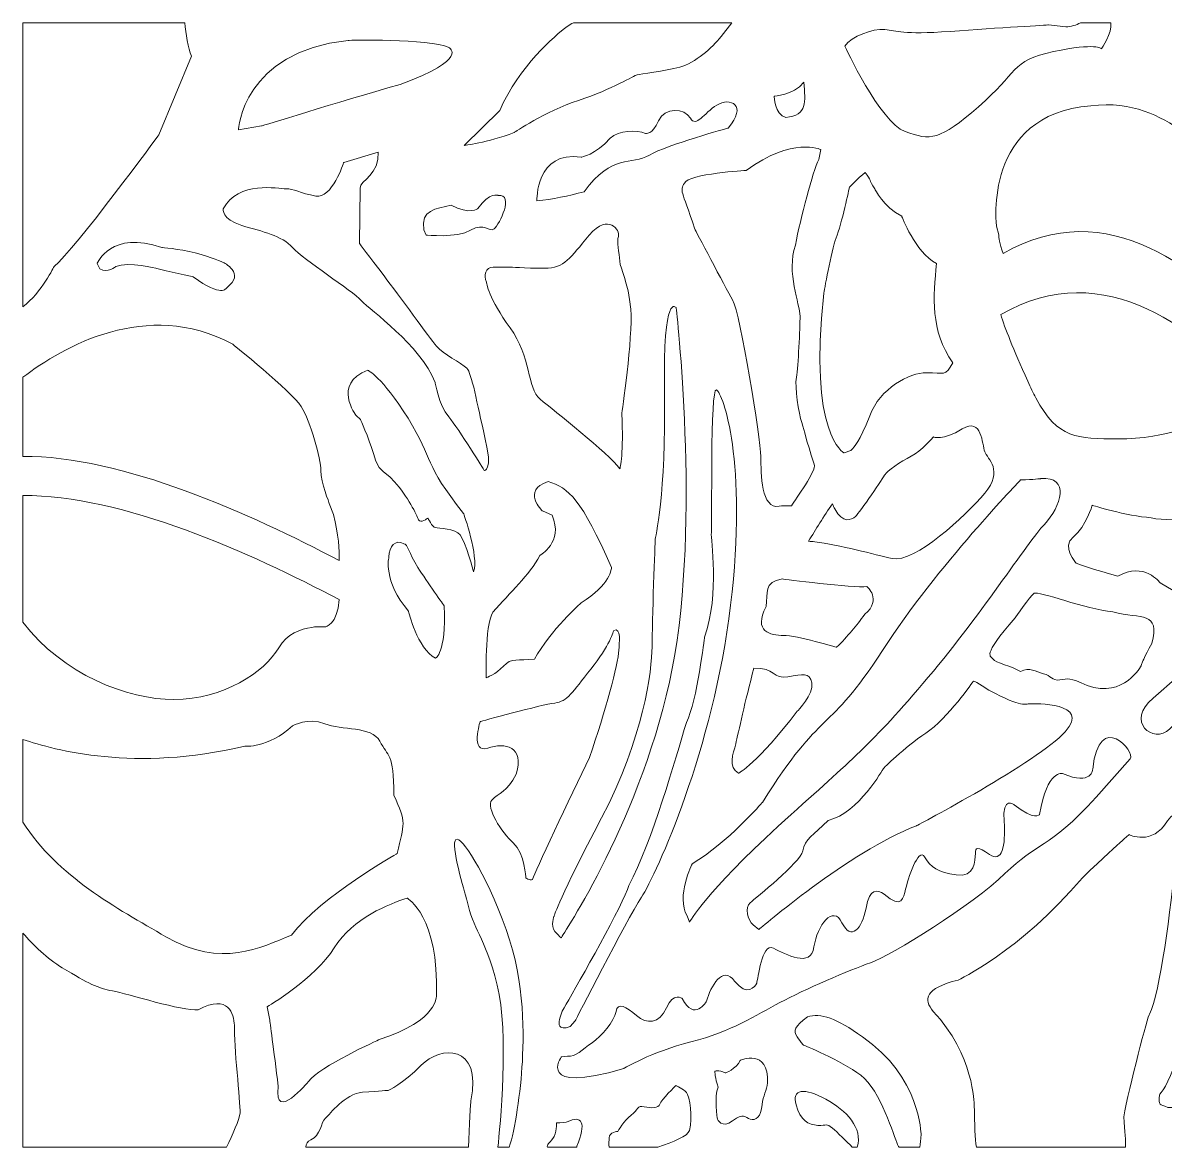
# Model space of a CAD drawing. Header units: millimetres. Extents: x -1200 to 1200, y -590 to 590.
# Drawn here: x -1200 to -2, y -590 to 590 of the extents above; entities that cross this region are included whole.
import ezdxf

# ---------------------------------------------------------------- set-up
doc = ezdxf.new("R2010")
doc.units = ezdxf.units.MM
doc.header["$MEASUREMENT"] = 0
doc.layers.add('Layer 1', color=7, linetype='Continuous')

msp = doc.modelspace()

# ---------------------------------------------------------------- linework, layer by layer
at = {"layer": 'Layer 1', "color": 250, "lineweight": 9}
for points, knots in [([(-1030.2659, 589.9734), (-1029.013, 578.9778), (-1026.6953, 563.0243), (-1023.162, 555.0755), (-1023.162, 555.0755), (-1057.4074, 472.4196), (-1057.4074, 472.4196), (-1057.4074, 472.4196), (-1145.5738, 352.0469), (-1167.1406, 334.395), (-1167.1406, 334.395), (-1180.0884, 307.2501), (-1200.05, 291.9183), (-1200.05, 291.9183), (-1200.05, 589.9734), (-1200.05, 589.9734), (-1200.05, 589.9734), (-1030.2659, 589.9734), (-1030.2659, 589.9734)], [0, 0, 0, 0, 0.166666667, 0.166666667, 0.166666667, 0.333333333, 0.333333333, 0.333333333, 0.5, 0.5, 0.5, 0.666666667, 0.666666667, 0.666666667, 0.833333333, 0.833333333, 0.833333333, 1, 1, 1, 1]), ([(-467.5222, 575.5916), (-467.5222, 575.5916), (-456.3188, 589.9734), (-456.3188, 589.9734), (-456.3188, 589.9734), (-622.3278, 589.9734), (-622.3278, 589.9734), (-624.6688, 589.021), (-626.8943, 587.7893), (-628.9817, 586.2077), (-642.3295, 576.0898), (-679.0733, 544.8797), (-699.7684, 498.0569), (-699.7684, 498.0569), (-737.1816, 461.3677), (-737.1816, 461.3677), (-737.1816, 461.3677), (-713.4666, 463.8971), (-684.4125, 474.8556), (-684.4125, 474.8556), (-652.6888, 496.7961), (-616.9568, 508.6029), (-581.217, 520.4176), (-558.7785, 534.7306), (-555.6964, 535.4389), (-552.6065, 536.155), (-526.7747, 539.346), (-510.7649, 543.6111), (-494.7629, 547.8762), (-476.7841, 563.5046), (-467.5222, 575.5916)], [0, 0, 0, 0, 0.1, 0.1, 0.1, 0.2, 0.2, 0.2, 0.3, 0.3, 0.3, 0.4, 0.4, 0.4, 0.5, 0.5, 0.5, 0.6, 0.6, 0.6, 0.7, 0.7, 0.7, 0.8, 0.8, 0.8, 0.9, 0.9, 0.9, 1, 1, 1, 1]), ([(-105.8207, 585.8419), (-105.8207, 585.8419), (-124.1263, 587.7722), (-124.1263, 587.7722), (-124.1263, 587.7722), (-175.9614, 584.8847), (-227.0494, 581.0242), (-278.1452, 577.1638), (-282.706, 581.9816), (-295.6726, 582.9467), (-308.6314, 583.9196), (-330.743, 576.191), (-337.6076, 565.5905), (-337.6076, 565.5905), (-301.004, 485.5185), (-274.3236, 475.8753), (-247.6356, 466.2321), (-238.4905, 466.2321), (-197.3182, 501.9251), (-156.1381, 537.6104), (-163.7654, 550.1567), (-118.7794, 559.8077), (-73.8012, 569.4431), (-68.4619, 562.7029), (-68.4619, 562.7029), (-68.4619, 562.7029), (-56.6035, 579.3348), (-58.6623, 589.9734), (-58.6623, 589.9734), (-90.452, 589.9734), (-90.452, 589.9734), (-94.9188, 587.6934), (-100.2573, 585.8419), (-105.8207, 585.8419)], [0, 0, 0, 0, 0.090909091, 0.090909091, 0.090909091, 0.181818182, 0.181818182, 0.181818182, 0.272727273, 0.272727273, 0.272727273, 0.363636364, 0.363636364, 0.363636364, 0.454545455, 0.454545455, 0.454545455, 0.545454545, 0.545454545, 0.545454545, 0.636363636, 0.636363636, 0.636363636, 0.727272727, 0.727272727, 0.727272727, 0.818181818, 0.818181818, 0.818181818, 0.909090909, 0.909090909, 0.909090909, 1, 1, 1, 1]), ([(-973.9419, 477.6498), (-973.9419, 477.6498), (-969.5211, 559.8699), (-858.605, 571.5522), (-858.605, 571.5522), (-774.6103, 574.0817), (-752.9034, 563.9326), (-752.9034, 563.9326), (-730.4026, 552.2581), (-804.3493, 525.3599), (-871.0579, 506.0735), (-949.83, 481.7125), (-949.83, 481.7125), (-949.83, 481.7125), (-973.9419, 477.6498), (-973.9419, 477.6498)], [0, 0, 0, 0, 0.2, 0.2, 0.2, 0.4, 0.4, 0.4, 0.6, 0.6, 0.6, 0.8, 0.8, 0.8, 1, 1, 1, 1]), ([(-411.8423, 513.0315), (-411.8423, 513.0315), (-392.2835, 513.483), (-380.6868, 527.6637), (-378.8811, 506.6183), (-376.7019, 493.3559), (-399.5218, 490.6085), (-411.4843, 493.8151), (-411.8423, 513.0315), (-411.8423, 513.0315)], [0, 0, 0, 0, 0.333333333, 0.333333333, 0.333333333, 0.666666667, 0.666666667, 0.666666667, 1, 1, 1, 1]), ([(-611.1818, 412.7469), (-627.7052, 408.186), (-644.2442, 404.816), (-660.7754, 403.1893), (-660.7754, 403.1893), (-661.9662, 456.3942), (-614.3729, 448.8603), (-614.3729, 448.8603), (-599.2971, 451.3664), (-583.8244, 468.9405), (-574.7026, 477.4707), (-555.6653, 477.463), (-546.9327, 473.9528), (-546.9327, 473.9528), (-539.3987, 471.9448), (-533.0555, 487.005), (-526.7046, 502.0652), (-505.6747, 500.5631), (-499.7285, 490.0248), (-493.7745, 479.4788), (-485.6801, 495.2161), (-471.9353, 503.7074), (-458.1826, 512.191), (-439.0597, 503.6996), (-460.1907, 479.5177), (-460.1907, 479.5177), (-523.677, 462.0603), (-542.7454, 451.1096), (-561.7984, 440.1433), (-581.4349, 453.2888), (-611.1818, 412.7469)], [0, 0, 0, 0, 0.1, 0.1, 0.1, 0.2, 0.2, 0.2, 0.3, 0.3, 0.3, 0.4, 0.4, 0.4, 0.5, 0.5, 0.5, 0.6, 0.6, 0.6, 0.7, 0.7, 0.7, 0.8, 0.8, 0.8, 0.9, 0.9, 0.9, 1, 1, 1, 1]), ([(-176.2027, 367.6208), (-176.2027, 367.6208), (-178.522, 376.7504), (-178.522, 376.7504), (-178.522, 376.7504), (-193.52, 493.5739), (-79.6696, 503.0147), (10.3414, 512.9771), (29.9858, 439.5985), (96.5698, 447.6461), (96.5698, 447.6461), (102.1736, 408.007), (114.7744, 369.0295), (114.7899, 368.9829), (114.8055, 368.9439), (114.8211, 368.8894), (124.0596, 340.3646), (137.0495, 312.2288), (154.3434, 300.2741), (154.3434, 300.2741), (191.6397, 277.8278), (124.3631, 258.3079), (124.3631, 258.3079), (120.6583, 258.5959), (114.8211, 258.3857), (114.8055, 258.3857), (114.7822, 258.3857), (114.7744, 258.3857), (110.8517, 258.2378), (105.9795, 257.8642), (100.6326, 257.0237), (37.7845, 331.0094), (-62.866, 411.3071), (-171.6964, 347.8051), (-175.1987, 358.7248), (-176.2027, 364.601), (-176.2027, 367.6208)], [0, 0, 0, 0, 0.083333333, 0.083333333, 0.083333333, 0.166666667, 0.166666667, 0.166666667, 0.25, 0.25, 0.25, 0.333333333, 0.333333333, 0.333333333, 0.416666667, 0.416666667, 0.416666667, 0.5, 0.5, 0.5, 0.583333333, 0.583333333, 0.583333333, 0.666666667, 0.666666667, 0.666666667, 0.75, 0.75, 0.75, 0.833333333, 0.833333333, 0.833333333, 0.916666667, 0.916666667, 0.916666667, 1, 1, 1, 1]), ([(-365.0662, 446.6499), (-365.0662, 446.6499), (-362.6768, 456.9312), (-362.6768, 456.9312), (-362.6768, 456.9312), (-392.7817, 470.8396), (-441.0444, 435.1699), (-441.0444, 435.1699), (-501.2384, 431.5352), (-506.0172, 421.8609), (-510.8038, 412.1865), (-509.364, 417.0276), (-495.0354, 373.5047), (-495.0354, 373.5047), (-463.4985, 313.0461), (-455.373, 299.1455), (-447.2474, 285.2372), (-425.7507, 152.8397), (-425.7507, 134.7052), (-425.7507, 116.5707), (-425.2759, 79.0953), (-406.6355, 82.7145), (-403.421, 83.3449), (-398.9925, 83.376), (-393.7546, 82.9713), (-388.8045, 91.4004), (-367.2377, 119.0457), (-369.845, 126.8444), (-378.9278, 154.0462), (-379.4026, 160.7007), (-382.7493, 170.3749), (-386.0883, 180.0415), (-390.3922, 207.2511), (-388.4776, 218.1317), (-386.5708, 229.0203), (-384.6561, 270.1225), (-384.6561, 282.2174), (-384.6561, 294.3045), (-399.4672, 328.1608), (-389.435, 356.5766), (-384.1814, 384.9847), (-371.2771, 433.9557), (-365.0662, 446.6499)], [0, 0, 0, 0, 0.071428571, 0.071428571, 0.071428571, 0.142857143, 0.142857143, 0.142857143, 0.214285714, 0.214285714, 0.214285714, 0.285714286, 0.285714286, 0.285714286, 0.357142857, 0.357142857, 0.357142857, 0.428571429, 0.428571429, 0.428571429, 0.5, 0.5, 0.5, 0.571428571, 0.571428571, 0.571428571, 0.642857143, 0.642857143, 0.642857143, 0.714285714, 0.714285714, 0.714285714, 0.785714286, 0.785714286, 0.785714286, 0.857142857, 0.857142857, 0.857142857, 0.928571429, 0.928571429, 0.928571429, 1, 1, 1, 1]), ([(-827.2237, 454.3084), (-827.2237, 454.3084), (-863.3993, 443.3032), (-863.3993, 443.3032), (-863.3993, 443.3032), (-876.0312, 404.777), (-892.6013, 408.0771), (-909.1558, 411.3771), (-916.1295, 415.7823), (-923.9826, 415.7823), (-931.8279, 415.7823), (-974.0977, 424.585), (-989.7883, 394.8615), (-989.7883, 394.8615), (-991.9675, 383.864), (-970.175, 377.2562), (-948.3824, 370.6484), (-928.3333, 366.7958), (-917.0089, 354.1405), (-905.6769, 341.4776), (-854.6823, 308.9989), (-845.0936, 298.5384), (-835.5049, 288.0858), (-783.2028, 252.3071), (-767.5122, 212.6759), (-767.5122, 212.6759), (-764.0254, 189.5524), (-753.1291, 176.3445), (-742.225, 163.1367), (-716.0818, 120.2054), (-716.0818, 120.2054), (-716.0818, 120.2054), (-706.493, 118.5476), (-715.21, 154.8789), (-723.9349, 191.2024), (-728.7214, 222.0311), (-734.3875, 227.5337), (-740.0536, 233.0363), (-759.2388, 242.3993), (-766.2046, 250.6494), (-773.1782, 258.915), (-805.4311, 304.0489), (-821.1218, 324.417), (-836.8046, 344.7775), (-846.8292, 358.538), (-846.8292, 358.538), (-846.8292, 358.538), (-846.2065, 416.5373), (-846.2065, 416.5373), (-846.121, 424.6161), (-825.3635, 431.3406), (-827.2237, 454.3084)], [0, 0, 0, 0, 0.058823529, 0.058823529, 0.058823529, 0.117647059, 0.117647059, 0.117647059, 0.176470588, 0.176470588, 0.176470588, 0.235294118, 0.235294118, 0.235294118, 0.294117647, 0.294117647, 0.294117647, 0.352941176, 0.352941176, 0.352941176, 0.411764706, 0.411764706, 0.411764706, 0.470588235, 0.470588235, 0.470588235, 0.529411765, 0.529411765, 0.529411765, 0.588235294, 0.588235294, 0.588235294, 0.647058824, 0.647058824, 0.647058824, 0.705882353, 0.705882353, 0.705882353, 0.764705882, 0.764705882, 0.764705882, 0.823529412, 0.823529412, 0.823529412, 0.882352941, 0.882352941, 0.882352941, 0.941176471, 0.941176471, 0.941176471, 1, 1, 1, 1]), ([(-331.5213, 141.1496), (-331.5213, 141.1496), (-338.3937, 138.5423), (-338.3937, 138.5423), (-338.3937, 138.5423), (-376.2194, 157.6575), (-359.7192, 306.1658), (-359.7192, 306.1658), (-352.1464, 350.4669), (-346.6515, 364.3674), (-341.1489, 378.2603), (-332.8989, 417.3467), (-332.8989, 417.3467), (-332.8989, 417.3467), (-323.9483, 426.8965), (-316.391, 432.9828), (-308.8181, 424.297), (-313.6436, 426.0326), (-306.0706, 415.611), (-306.0706, 415.611), (-297.128, 396.5037), (-277.8805, 386.9461), (-277.8805, 386.9461), (-264.1201, 349.603), (-241.4247, 337.4381), (-244.8726, 302.7024), (-248.3049, 267.0872), (-224.232, 233.2231), (-232.4897, 218.4508), (-233.1746, 222.7938), (-251.745, 222.7938), (-270.3076, 222.7938), (-300.5759, 206.2937), (-311.5733, 177.6288), (-322.5785, 148.9637), (-326.7113, 146.3642), (-331.5213, 141.1496)], [0, 0, 0, 0, 0.083333333, 0.083333333, 0.083333333, 0.166666667, 0.166666667, 0.166666667, 0.25, 0.25, 0.25, 0.333333333, 0.333333333, 0.333333333, 0.416666667, 0.416666667, 0.416666667, 0.5, 0.5, 0.5, 0.583333333, 0.583333333, 0.583333333, 0.666666667, 0.666666667, 0.666666667, 0.75, 0.75, 0.75, 0.833333333, 0.833333333, 0.833333333, 0.916666667, 0.916666667, 0.916666667, 1, 1, 1, 1]), ([(-779.2256, 372.7966), (-779.2256, 372.7966), (-777.0153, 367.2939), (-777.0153, 367.2939), (-777.0153, 367.2939), (-744.8012, 363.7293), (-730.2157, 372.3529), (-715.6303, 380.9843), (-711.1551, 369.372), (-705.5124, 373.8472), (-699.8696, 378.3069), (-684.2258, 410.3031), (-701.294, 408.8165), (-701.294, 408.8165), (-710.5246, 412.7936), (-722.6895, 395.1495), (-722.6895, 395.1495), (-730.9395, 387.9501), (-750.7708, 398.6284), (-766.8583, 394.6591), (-783.1483, 393.9119), (-779.2256, 372.7966)], [0, 0, 0, 0, 0.142857143, 0.142857143, 0.142857143, 0.285714286, 0.285714286, 0.285714286, 0.428571429, 0.428571429, 0.428571429, 0.571428571, 0.571428571, 0.571428571, 0.714285714, 0.714285714, 0.714285714, 0.857142857, 0.857142857, 0.857142857, 1, 1, 1, 1]), ([(-713.6379, 317.8171), (-713.6379, 317.8171), (-711.1551, 300.0717), (-688.8411, 269.8112), (-666.5349, 239.5507), (-671.4538, 207.1109), (-657.1719, 194.9538), (-642.8822, 182.8123), (-585.7312, 138.4878), (-573.6675, 121.9022), (-573.6675, 121.9022), (-569.2779, 139.6864), (-571.784, 179.489), (-571.784, 179.489), (-559.7903, 259.7399), (-562.2965, 289.4479), (-564.7948, 319.1402), (-573.2861, 331.1416), (-573.7765, 339.9909), (-574.2745, 348.8325), (-577.2711, 360.2113), (-575.2708, 365.9007), (-573.2861, 371.5824), (-585.2643, 391.1723), (-605.7492, 367.1616), (-626.2187, 343.1509), (-631.2154, 332.4103), (-652.6888, 332.4103), (-674.17, 332.4103), (-689.1524, 333.6712), (-689.1524, 333.6712), (-689.1524, 333.6712), (-706.6331, 333.6712), (-706.6331, 333.6712), (-714.2605, 333.6712), (-717.1402, 325.0398), (-713.6379, 317.8171)], [0, 0, 0, 0, 0.083333333, 0.083333333, 0.083333333, 0.166666667, 0.166666667, 0.166666667, 0.25, 0.25, 0.25, 0.333333333, 0.333333333, 0.333333333, 0.416666667, 0.416666667, 0.416666667, 0.5, 0.5, 0.5, 0.583333333, 0.583333333, 0.583333333, 0.666666667, 0.666666667, 0.666666667, 0.75, 0.75, 0.75, 0.833333333, 0.833333333, 0.833333333, 0.916666667, 0.916666667, 0.916666667, 1, 1, 1, 1]), ([(-1119.2827, 331.6631), (-1119.2827, 331.6631), (-1122.248, 337.2902), (-1122.248, 337.2902), (-1122.248, 337.2902), (-1106.8998, 372.9444), (-1054.3954, 354.1794), (-1054.3954, 354.1794), (-1036.5721, 352.9264), (-1019.2393, 348.5523), (-1001.9064, 344.1704), (-990.014, 338.5433), (-990.014, 338.5433), (-990.014, 338.5433), (-965.2483, 327.2812), (-986.5427, 311.6451), (-986.5427, 311.6451), (-991.0024, 301.0134), (-1021.2162, 323.5298), (-1021.2162, 323.5298), (-1050.4338, 329.1569), (-1059.3531, 332.2857), (-1059.3531, 332.2857), (-1089.0688, 339.7887), (-1102.4402, 334.1614), (-1102.4402, 334.1614), (-1111.3517, 326.6586), (-1119.2827, 331.6631)], [0, 0, 0, 0, 0.111111111, 0.111111111, 0.111111111, 0.222222222, 0.222222222, 0.222222222, 0.333333333, 0.333333333, 0.333333333, 0.444444444, 0.444444444, 0.444444444, 0.555555556, 0.555555556, 0.555555556, 0.666666667, 0.666666667, 0.666666667, 0.777777778, 0.777777778, 0.777777778, 0.888888889, 0.888888889, 0.888888889, 1, 1, 1, 1]), ([(98.1965, 192.938), (86.234, 191.0623), (71.8975, 186.8439), (60.4954, 177.6288), (60.4954, 177.6288), (24.4598, 162.9265), (-14.3542, 156.3343), (-26.5269, 154.2641), (-38.972, 152.9955), (-50.6621, 153.2211), (-94.5118, 154.1006), (-113.7671, 152.6374), (-137.2486, 196.4015), (-140.0037, 201.5305), (-142.8213, 207.2822), (-145.7399, 213.7421), (-161.2515, 248.0654), (-169.6961, 269.9279), (-174.1325, 283.7195), (-65.2942, 347.2214), (35.3406, 266.9237), (98.1965, 192.938)], [0, 0, 0, 0, 0.142857143, 0.142857143, 0.142857143, 0.285714286, 0.285714286, 0.285714286, 0.428571429, 0.428571429, 0.428571429, 0.571428571, 0.571428571, 0.571428571, 0.714285714, 0.714285714, 0.714285714, 0.857142857, 0.857142857, 0.857142857, 1, 1, 1, 1]), ([(-874.0777, 74.0442), (-868.8942, 52.3995), (-867.5866, 36.8256), (-868.3026, 25.6259), (-959.3334, 73.978), (-1096.8099, 136.1094), (-1200.05, 134.8791), (-1200.05, 134.8791), (-1200.05, 217.9525), (-1200.05, 217.9525), (-1157.6383, 250.349), (-1070.3384, 300.543), (-980.5575, 253.1633), (-980.5575, 253.1633), (-917.9196, 203.1105), (-908.0662, 187.3186), (-898.2129, 171.5191), (-887.3244, 132.3782), (-887.3244, 120.0186), (-887.3244, 107.6514), (-878.5063, 85.672), (-878.5063, 85.672), (-878.5063, 85.672), (-874.0777, 74.0442), (-874.0777, 74.0442)], [0, 0, 0, 0, 0.125, 0.125, 0.125, 0.25, 0.25, 0.25, 0.375, 0.375, 0.375, 0.5, 0.5, 0.5, 0.625, 0.625, 0.625, 0.75, 0.75, 0.75, 0.875, 0.875, 0.875, 1, 1, 1, 1]), ([(-635.3015, -370.2046), (-635.3015, -370.2046), (-548.8707, -242.2823), (-518.6958, -87.532), (-488.521, 67.2184), (-514.6175, 291.0823), (-514.6175, 291.0823), (-514.6175, 291.0823), (-528.4791, 309.6604), (-526.8525, 202.371), (-525.2258, 95.0739), (-536.6435, 47.6207), (-536.6435, 47.6207), (-536.6435, 47.6207), (-539.8968, -40.0787), (-539.8968, -64.8366), (-539.8968, -89.5867), (-548.8707, -160.7783), (-592.8994, -244.3449), (-636.9281, -327.9115), (-642.6409, -347.5092), (-642.6409, -347.5092), (-642.6409, -347.5092), (-647.015, -357.4014), (-641.7926, -363.6434), (-636.5779, -369.8854), (-635.3015, -370.2046), (-635.3015, -370.2046)], [0, 0, 0, 0, 0.111111111, 0.111111111, 0.111111111, 0.222222222, 0.222222222, 0.222222222, 0.333333333, 0.333333333, 0.333333333, 0.444444444, 0.444444444, 0.444444444, 0.555555556, 0.555555556, 0.555555556, 0.666666667, 0.666666667, 0.666666667, 0.777777778, 0.777777778, 0.777777778, 0.888888889, 0.888888889, 0.888888889, 1, 1, 1, 1]), ([(-845.9497, 173.5271), (-845.9497, 173.5271), (-850.3004, 177.8233), (-850.3004, 177.8233), (-850.3004, 177.8233), (-876.0156, 211.1037), (-838.1822, 225.3778), (-838.1822, 225.3778), (-823.6512, 219.3459), (-795.9437, 174.9047), (-768.2282, 130.4557), (-779.9883, 127.6538), (-737.6097, 75.1494), (-737.6097, 75.1494), (-721.4521, 29.8209), (-727.1337, 13.7878), (-727.1337, 13.7878), (-735.8662, 45.8461), (-741.112, 52.4774), (-746.3578, 59.1085), (-764.2588, 59.6767), (-767.3175, 60.2215), (-770.3763, 60.7663), (-775.1785, 70.1604), (-775.1785, 70.1604), (-775.1785, 70.1604), (-783.0471, 64.0896), (-784.7983, 68.5104), (-786.5417, 72.939), (-796.5974, 93.3773), (-810.1321, 108.3052), (-823.6746, 123.2331), (-826.2898, 117.6993), (-831.9714, 137.0479), (-837.6529, 156.3888), (-845.9497, 173.5271), (-845.9497, 173.5271)], [0, 0, 0, 0, 0.083333333, 0.083333333, 0.083333333, 0.166666667, 0.166666667, 0.166666667, 0.25, 0.25, 0.25, 0.333333333, 0.333333333, 0.333333333, 0.416666667, 0.416666667, 0.416666667, 0.5, 0.5, 0.5, 0.583333333, 0.583333333, 0.583333333, 0.666666667, 0.666666667, 0.666666667, 0.75, 0.75, 0.75, 0.833333333, 0.833333333, 0.833333333, 0.916666667, 0.916666667, 0.916666667, 1, 1, 1, 1]), ([(-625.7672, -463.2275), (-625.7672, -463.2275), (-620.5993, -457.4681), (-620.5993, -457.4681), (-620.5993, -457.4681), (-567.0675, -352.9183), (-551.0656, -327.8258), (-535.0558, -302.741), (-475.6555, -173.0833), (-457.5132, -21.3527), (-439.3787, 130.3856), (-465.5687, 201.1491), (-472.3477, 204.8072), (-479.1268, 208.4808), (-476.7063, 62.4085), (-477.6792, 55.0691), (-478.6364, 47.7375), (-468.4718, -7.8802), (-484.9329, -54.9443), (-484.9329, -54.9443), (-492.6771, -121.5672), (-503.799, -144.1848), (-515.4191, -182.0726), (-539.6167, -269.4763), (-564.3044, -315.3106), (-569.1378, -333.6476), (-617.5327, -418.6074), (-630.118, -439.9952), (-642.6954, -461.3907), (-637.8621, -468.7224), (-625.7672, -463.2275)], [0, 0, 0, 0, 0.1, 0.1, 0.1, 0.2, 0.2, 0.2, 0.3, 0.3, 0.3, 0.4, 0.4, 0.4, 0.5, 0.5, 0.5, 0.6, 0.6, 0.6, 0.7, 0.7, 0.7, 0.8, 0.8, 0.8, 0.9, 0.9, 0.9, 1, 1, 1, 1]), ([(-375.6434, 45.9318), (-373.612, 45.7761), (-371.4561, 45.5504), (-369.199, 45.2702), (-343.8963, 42.1336), (-305.8606, 31.8601), (-287.944, 27.7895), (-264.3847, 22.4191), (-211.1175, 72.5109), (-190.8504, 96.3659), (-170.5834, 120.221), (-188.0252, 132.1446), (-190.8504, 139.8966), (-193.6757, 147.6562), (-193.6757, 176.2745), (-214.4175, 163.7516), (-235.1515, 151.2365), (-244.5846, 155.4082), (-244.5846, 155.4082), (-244.5846, 155.4082), (-257.3099, 140.5036), (-268.1517, 135.1333), (-278.9935, 129.763), (-294.077, 119.0224), (-295.4936, 116.0493), (-296.9023, 113.0684), (-321.8781, 76.0911), (-326.5946, 71.9194), (-330.6651, 68.3159), (-339.9892, 63.8328), (-348.2159, 79.897), (-349.0331, 81.4769), (-349.8347, 83.2593), (-350.6131, 85.2595), (-359.8438, 71.9116), (-368.2183, 58.5481), (-375.6434, 45.9318)], [0, 0, 0, 0, 0.083333333, 0.083333333, 0.083333333, 0.166666667, 0.166666667, 0.166666667, 0.25, 0.25, 0.25, 0.333333333, 0.333333333, 0.333333333, 0.416666667, 0.416666667, 0.416666667, 0.5, 0.5, 0.5, 0.583333333, 0.583333333, 0.583333333, 0.666666667, 0.666666667, 0.666666667, 0.75, 0.75, 0.75, 0.833333333, 0.833333333, 0.833333333, 0.916666667, 0.916666667, 0.916666667, 1, 1, 1, 1]), ([(-644.6255, 73.1725), (-644.6255, 73.1725), (-654.8447, 77.6711), (-654.8447, 77.6711), (-654.8447, 77.6711), (-677.5012, 98.9888), (-649.0697, 108.5231), (-627.2928, 102.3589), (-613.9603, 90.0072), (-582.4157, 18.1775), (-582.4157, 18.1775), (-583.3107, 0.222), (-614.4118, -18.8543), (-614.4118, -18.8543), (-646.4002, -47.4725), (-663.2893, -77.7798), (-680.1708, -80.0213), (-687.7204, -76.0909), (-695.7213, -85.0725), (-703.7222, -94.0464), (-713.9414, -97.4086), (-713.9414, -97.4086), (-713.9414, -97.4086), (-715.7159, -44.1103), (-706.8278, -28.3885), (-688.6153, -7.6311), (-669.0643, 9.7717), (-657.5143, 31.0895), (-657.5143, 31.0895), (-632.6241, 44.562), (-644.6255, 73.1725)], [0, 0, 0, 0, 0.1, 0.1, 0.1, 0.2, 0.2, 0.2, 0.3, 0.3, 0.3, 0.4, 0.4, 0.4, 0.5, 0.5, 0.5, 0.6, 0.6, 0.6, 0.7, 0.7, 0.7, 0.8, 0.8, 0.8, 0.9, 0.9, 0.9, 1, 1, 1, 1]), ([(-503.0597, -347.3068), (-503.0597, -347.3068), (-500.7871, -354.0236), (-500.7871, -354.0236), (-500.7871, -354.0236), (-483.3374, -322.3388), (-407.4449, -253.2175), (-331.5602, -184.0884), (-314.8656, -172.5618), (-255.6754, -103.4327), (-196.4932, -34.3115), (-145.6465, 45.3792), (-128.1969, 63.6226), (-110.7395, 81.8661), (-100.8706, 114.5005), (-131.9873, 111.6207), (-131.9873, 111.6207), (-139.6068, 110.4688), (-152.9236, 110.4688), (-152.9236, 110.4688), (-240.4984, 20.419), (-298.1787, -68.8682), (-355.8433, -158.1554), (-361.1513, -127.4356), (-424.1396, -228.2494), (-424.1396, -228.2494), (-460.572, -270.4959), (-497.7516, -292.5842), (-497.7516, -292.5842), (-515.2012, -327.1409), (-503.0597, -347.3068)], [0, 0, 0, 0, 0.1, 0.1, 0.1, 0.2, 0.2, 0.2, 0.3, 0.3, 0.3, 0.4, 0.4, 0.4, 0.5, 0.5, 0.5, 0.6, 0.6, 0.6, 0.7, 0.7, 0.7, 0.8, 0.8, 0.8, 0.9, 0.9, 0.9, 1, 1, 1, 1]), ([(-14.0817, -118.9288), (-14.0817, -118.9288), (11.4232, -96.3423), (11.4232, -96.3423), (11.4232, -96.3423), (44.5712, -55.2168), (56.6817, -6.8217), (87.2769, 35.9383), (96.8423, 60.9375), (105.7694, 74.6513), (105.7694, 74.6513), (109.3885, 80.8154), (114.7588, 87.6956), (114.7822, 87.719), (114.7977, 87.7423), (114.8211, 87.7657), (121.569, 96.3971), (131.0565, 106.1026), (139.5556, 106.1026), (154.857, 106.1026), (163.7843, 85.9366), (133.8117, 49.6365), (133.8117, 49.6365), (129.2975, 32.5061), (114.8211, 7.0087), (114.7977, 6.9776), (114.7822, 6.9387), (114.7588, 6.8998), (107.4816, -5.8955), (97.7062, -20.7768), (84.724, -36.6619), (47.7467, -90.6997), (20.3426, -134.2536), (3.1343, -151.1972), (-14.0817, -168.1332), (-44.0465, -142.3169), (-14.0817, -118.9288)], [0, 0, 0, 0, 0.083333333, 0.083333333, 0.083333333, 0.166666667, 0.166666667, 0.166666667, 0.25, 0.25, 0.25, 0.333333333, 0.333333333, 0.333333333, 0.416666667, 0.416666667, 0.416666667, 0.5, 0.5, 0.5, 0.583333333, 0.583333333, 0.583333333, 0.666666667, 0.666666667, 0.666666667, 0.75, 0.75, 0.75, 0.833333333, 0.833333333, 0.833333333, 0.916666667, 0.916666667, 0.916666667, 1, 1, 1, 1]), ([(-868.1781, -15.4142), (-869.8671, -41.8766), (-882.8959, -43.9313), (-882.8959, -43.9313), (-882.8959, -43.9313), (-888.8888, -43.3009), (-896.9365, -44.4606), (-908.0506, -46.0638), (-923.0486, -51.0762), (-931.6022, -65.8172), (-946.3432, -91.2678), (-989.7026, -120.2674), (-1041.5377, -120.2674), (-1089.4047, -120.2674), (-1158.5475, -94.0821), (-1200.05, -38.8662), (-1200.05, -38.8662), (-1200.05, 93.8381), (-1200.05, 93.8381), (-1096.7925, 95.1216), (-959.2529, 32.9646), (-868.1781, -15.4142)], [0, 0, 0, 0, 0.142857143, 0.142857143, 0.142857143, 0.285714286, 0.285714286, 0.285714286, 0.428571429, 0.428571429, 0.428571429, 0.571428571, 0.571428571, 0.571428571, 0.714285714, 0.714285714, 0.714285714, 0.857142857, 0.857142857, 0.857142857, 1, 1, 1, 1]), ([(6.7768, -5.8333), (6.7768, -5.8333), (-6.9681, 2.2378), (-6.9681, 2.2378), (-6.9681, 2.2378), (-23.6628, 25.2289), (-51.1525, 9.0791), (-75.2099, 15.9047), (-94.8465, 22.7383), (-94.8465, 22.7383), (-94.8465, 22.7383), (-111.0431, 40.1256), (-97.7963, 50.695), (-84.5417, 61.2488), (-78.1519, 83.6173), (-78.1519, 83.6173), (-78.1519, 83.6173), (-42.3109, 72.4331), (-16.2922, 70.5651), (9.7265, 63.7316), (54.8916, 79.2666), (66.6751, 79.2666), (66.6751, 79.2666), (99.574, 78.644), (55.8722, 35.7827), (37.5976, 16.9244), (39.0764, -19.1812), (6.7768, -5.8333)], [0, 0, 0, 0, 0.111111111, 0.111111111, 0.111111111, 0.222222222, 0.222222222, 0.222222222, 0.333333333, 0.333333333, 0.333333333, 0.444444444, 0.444444444, 0.444444444, 0.555555556, 0.555555556, 0.555555556, 0.666666667, 0.666666667, 0.666666667, 0.777777778, 0.777777778, 0.777777778, 0.888888889, 0.888888889, 0.888888889, 1, 1, 1, 1]), ([(-816.0083, 29.4628), (-816.0083, 29.4628), (-822.515, 4.0668), (-795.4066, -27.5013), (-795.4066, -27.5013), (-786.1759, -66.6111), (-767.1931, -76.9003), (-767.1931, -76.9003), (-755.8064, -72.7831), (-757.9779, -22.0065), (-757.9779, -22.0065), (-775.8789, 3.374), (-785.6388, 18.4732), (-795.4066, 33.5723), (-795.9437, 43.1766), (-800.2788, 43.1766), (-809.4784, 48.5079), (-815.448, 40.1801), (-816.0083, 29.4628)], [0, 0, 0, 0, 0.166666667, 0.166666667, 0.166666667, 0.333333333, 0.333333333, 0.333333333, 0.5, 0.5, 0.5, 0.666666667, 0.666666667, 0.666666667, 0.833333333, 0.833333333, 0.833333333, 1, 1, 1, 1]), ([(-346.2623, -65.3113), (-346.2623, -65.3113), (-388.034, -53.0063), (-401.9579, -53.0063), (-415.8818, -53.0063), (-433.9384, -49.0837), (-420.3336, -22.7225), (-417.7808, -8.1915), (-423.7349, 3.1017), (-402.8919, 6.3238), (-402.8919, 6.3238), (-328.4858, -3.3583), (-314.453, -1.7394), (-314.453, -1.7394), (-298.2954, -14.6515), (-316.5778, -30.7935), (-325.7385, -42.7794), (-334.2921, -53.7146), (-346.2623, -65.3113)], [0, 0, 0, 0, 0.166666667, 0.166666667, 0.166666667, 0.333333333, 0.333333333, 0.333333333, 0.5, 0.5, 0.5, 0.666666667, 0.666666667, 0.666666667, 0.833333333, 0.833333333, 0.833333333, 1, 1, 1, 1]), ([(-24.8379, -79.6788), (-24.8379, -79.6788), (-26.6981, -84.3721), (-26.6981, -84.3721), (-26.6981, -84.3721), (-44.3345, -119.5359), (-83.3198, -105.4719), (-102.3494, -96.6771), (-103.2833, -98.4282), (-112.1015, -99.6035), (-120.9197, -100.7787), (-120.9197, -94.9181), (-129.2709, -93.1513), (-137.6221, -91.4001), (-143.6618, -85.5395), (-153.4062, -90.8164), (-161.7574, -85.5395), (-180.3355, -81.43), (-182.1879, -77.9198), (-184.0403, -74.402), (-195.6448, -76.1531), (-158.9788, -34.5372), (-158.9788, -34.5372), (-143.1948, -11.6784), (-139.0153, -8.7441), (-134.8436, -5.8177), (-84.7207, -25.7423), (-56.4061, -28.0928), (-26.2311, -36.3039), (-6.7346, -26.9175), (-15.5528, -61.5054), (-23.9196, -76.1531), (-24.8379, -79.6788), (-24.8379, -79.6788)], [0, 0, 0, 0, 0.090909091, 0.090909091, 0.090909091, 0.181818182, 0.181818182, 0.181818182, 0.272727273, 0.272727273, 0.272727273, 0.363636364, 0.363636364, 0.363636364, 0.454545455, 0.454545455, 0.454545455, 0.545454545, 0.545454545, 0.545454545, 0.636363636, 0.636363636, 0.636363636, 0.727272727, 0.727272727, 0.727272727, 0.818181818, 0.818181818, 0.818181818, 0.909090909, 0.909090909, 0.909090909, 1, 1, 1, 1]), ([(-580.0029, -47.6906), (-580.0029, -47.6906), (-584.3926, -63.8248), (-604.1849, -88.3025), (-623.9693, -112.7802), (-628.3667, -122.2443), (-641.9949, -123.9021), (-655.6386, -125.5677), (-720.269, -143.3753), (-720.269, -143.3753), (-720.269, -143.3753), (-730.8151, -177.3094), (-712.3614, -171.1919), (-693.8923, -165.0745), (-673.6564, -169.5264), (-682.4512, -198.4482), (-691.6897, -217.9213), (-701.364, -217.9213), (-707.964, -225.7122), (-714.5485, -233.503), (-697.8461, -259.6463), (-685.5333, -270.7683), (-673.2128, -281.898), (-672.341, -307.4965), (-672.341, -307.4965), (-672.341, -307.4965), (-665.741, -311.9484), (-664.8615, -308.0491), (-663.9898, -304.1575), (-625.2925, -221.2681), (-605.5002, -181.2087), (-588.7977, -132.2533), (-575.6054, -83.8505), (-574.7182, -68.2689), (-574.3368, -61.4353), (-571.8697, -43.8301), (-580.0029, -47.6906)], [0, 0, 0, 0, 0.083333333, 0.083333333, 0.083333333, 0.166666667, 0.166666667, 0.166666667, 0.25, 0.25, 0.25, 0.333333333, 0.333333333, 0.333333333, 0.416666667, 0.416666667, 0.416666667, 0.5, 0.5, 0.5, 0.583333333, 0.583333333, 0.583333333, 0.666666667, 0.666666667, 0.666666667, 0.75, 0.75, 0.75, 0.833333333, 0.833333333, 0.833333333, 0.916666667, 0.916666667, 0.916666667, 1, 1, 1, 1]), ([(-449.1777, -197.5142), (-449.1777, -197.5142), (-429.6266, -187.8399), (-387.5359, -132.4401), (-387.5359, -132.4401), (-369.6816, -114.6792), (-372.2344, -102.8567), (-374.7795, -91.0187), (-381.5896, -93.7117), (-397.3114, -96.3891), (-413.0487, -99.0819), (-410.9162, -86.7147), (-433.0278, -87.2518), (-442.383, -122.2054), (-449.2243, -154.4661), (-452.1507, -166.8568), (-454.6647, -177.4495), (-460.6498, -190.9765), (-449.1777, -197.5142)], [0, 0, 0, 0, 0.166666667, 0.166666667, 0.166666667, 0.333333333, 0.333333333, 0.333333333, 0.5, 0.5, 0.5, 0.666666667, 0.666666667, 0.666666667, 0.833333333, 0.833333333, 0.833333333, 1, 1, 1, 1]), ([(-433.7439, -356.7243), (-433.7439, -356.7243), (-427.7431, -361.4953), (-427.7431, -361.4953), (-427.7431, -361.4953), (-333.0467, -279.4698), (-262.3922, -252.7428), (-262.3922, -252.7428), (-134.9214, -185.4661), (-106.5133, -154.1315), (-78.113, -122.8048), (-139.2955, -124.6493), (-143.6618, -124.6493), (-148.0281, -124.6493), (-150.9546, -129.2569), (-185.9082, -110.8189), (-185.9082, -110.8189), (-200.626, -100.8566), (-202.704, -100.8566), (-202.704, -100.8566), (-229.61, -140.2854), (-252.7024, -155.5558), (-275.7868, -170.8262), (-297.2992, -192.7355), (-297.2992, -192.7355), (-297.2992, -192.7355), (-323.0221, -239.208), (-355.0261, -247.1778), (-371.2927, -263.1098), (-379.1613, -266.4331), (-381.7842, -279.0495), (-384.4071, -291.658), (-431.1132, -328.1761), (-436.8804, -333.4919), (-442.6554, -338.7999), (-440.0403, -351.4163), (-433.7439, -356.7243)], [0, 0, 0, 0, 0.083333333, 0.083333333, 0.083333333, 0.166666667, 0.166666667, 0.166666667, 0.25, 0.25, 0.25, 0.333333333, 0.333333333, 0.333333333, 0.416666667, 0.416666667, 0.416666667, 0.5, 0.5, 0.5, 0.583333333, 0.583333333, 0.583333333, 0.666666667, 0.666666667, 0.666666667, 0.75, 0.75, 0.75, 0.833333333, 0.833333333, 0.833333333, 0.916666667, 0.916666667, 0.916666667, 1, 1, 1, 1]), ([(-628.4913, -494.422), (-628.4913, -494.422), (-634.9512, -495.1458), (-634.9512, -495.1458), (-634.9512, -495.1458), (-663.1181, -535.1896), (-569.6281, -507.4897), (-569.6281, -507.4897), (-541.469, -490.3203), (-499.0747, -479.4941), (-456.6805, -468.6678), (-430.9965, -451.6386), (-405.7248, -438.2284), (-380.4533, -424.8182), (-332.751, -404.2009), (-310.7405, -396.4568), (-288.7301, -388.7204), (-203.4978, -335.8035), (-169.6728, -302.8578), (-135.8554, -269.9199), (-125.3638, -278.5669), (-73.8401, -222.8559), (-73.8401, -222.8559), (-38.2326, -182.5552), (-38.2326, -182.5552), (-31.9283, -175.4181), (-70.9837, -129.8795), (-77.5837, -193.2257), (-77.5837, -193.2257), (-78.004, -211.1112), (-109.1051, -197.9968), (-109.1051, -197.9968), (-125.356, -193.1713), (-133.3025, -240.8347), (-133.3025, -240.8347), (-138.8207, -247.8316), (-159.905, -230.779), (-159.905, -230.779), (-172.6926, -220.731), (-170.6145, -247.8316), (-168.5364, -274.94), (-173.035, -291.5568), (-185.8148, -282.8086), (-198.6023, -274.0683), (-200.6726, -274.94), (-200.6726, -281.937), (-200.6726, -288.9261), (-201.3731, -307.2863), (-220.714, -304.2276), (-240.0705, -301.1688), (-247.3242, -296.8026), (-253.8932, -285.4315), (-260.4542, -274.0683), (-271.8642, -309.9171), (-273.9345, -319.1011), (-276.0125, -328.2773), (-277.7404, -340.9636), (-296.3964, -324.3468), (-304.0004, -319.9727), (-311.262, -317.3576), (-315.4026, -339.2046), (-319.5432, -361.0673), (-331.3034, -373.7536), (-340.6352, -354.5139), (-349.9516, -335.2742), (-366.8874, -357.1368), (-370.0084, -379.8711), (-373.1139, -402.6054), (-399.7242, -387.3039), (-412.5039, -381.1787), (-425.2914, -375.0612), (-428.7471, -414.4045), (-430.1326, -417.9068), (-431.5179, -421.4014), (-440.4996, -432.7725), (-453.2871, -415.7198), (-466.0668, -398.6671), (-478.5042, -421.4014), (-482.6525, -436.7029), (-482.6525, -436.7029), (-495.7826, -459.0091), (-508.2198, -434.08), (-508.2198, -434.08), (-517.2093, -426.655), (-524.8133, -443.7077), (-532.4174, -460.7526), (-545.5473, -461.1962), (-556.2646, -452.0122), (-566.9741, -442.836), (-575.9557, -437.1466), (-577.6913, -447.6381), (-579.4114, -458.1297), (-592.8917, -473.4389), (-602.9084, -480.4281), (-612.933, -487.4251), (-620.1945, -495.7295), (-628.4913, -494.422)], [0, 0, 0, 0, 0.03125, 0.03125, 0.03125, 0.0625, 0.0625, 0.0625, 0.09375, 0.09375, 0.09375, 0.125, 0.125, 0.125, 0.15625, 0.15625, 0.15625, 0.1875, 0.1875, 0.1875, 0.21875, 0.21875, 0.21875, 0.25, 0.25, 0.25, 0.28125, 0.28125, 0.28125, 0.3125, 0.3125, 0.3125, 0.34375, 0.34375, 0.34375, 0.375, 0.375, 0.375, 0.40625, 0.40625, 0.40625, 0.4375, 0.4375, 0.4375, 0.46875, 0.46875, 0.46875, 0.5, 0.5, 0.5, 0.53125, 0.53125, 0.53125, 0.5625, 0.5625, 0.5625, 0.59375, 0.59375, 0.59375, 0.625, 0.625, 0.625, 0.65625, 0.65625, 0.65625, 0.6875, 0.6875, 0.6875, 0.71875, 0.71875, 0.71875, 0.75, 0.75, 0.75, 0.78125, 0.78125, 0.78125, 0.8125, 0.8125, 0.8125, 0.84375, 0.84375, 0.84375, 0.875, 0.875, 0.875, 0.90625, 0.90625, 0.90625, 0.9375, 0.9375, 0.9375, 0.96875, 0.96875, 0.96875, 1, 1, 1, 1]), ([(-1200.05, -162.1878), (-1166.2209, -173.312), (-1082.7596, -196.6701), (-967.2797, -169.1606), (-967.2797, -169.1606), (-942.9109, -171.7056), (-917.0478, -147.7494), (-917.0478, -147.7494), (-900.6334, -138.5732), (-883.2383, -145.7102), (-865.8276, -152.8473), (-834.0027, -147.7494), (-825.5426, -164.0549), (-817.0824, -180.3682), (-810.9182, -175.5661), (-810.9182, -220.5442), (-796.9554, -249.793), (-800.1309, -250.1665), (-807.3068, -281.9136), (-807.3068, -281.9136), (-886.8029, -326.3548), (-918.2854, -367.6206), (-950.297, -380.3148), (-991.5939, -403.0646), (-1049.9123, -369.2083), (-1102.4411, -338.7253), (-1162.9021, -306.5144), (-1200.05, -249.0343), (-1200.05, -249.0343), (-1200.05, -162.1878), (-1200.05, -162.1878)], [0, 0, 0, 0, 0.1, 0.1, 0.1, 0.2, 0.2, 0.2, 0.3, 0.3, 0.3, 0.4, 0.4, 0.4, 0.5, 0.5, 0.5, 0.6, 0.6, 0.6, 0.7, 0.7, 0.7, 0.8, 0.8, 0.8, 0.9, 0.9, 0.9, 1, 1, 1, 1]), ([(1.064, -548.3507), (-7.5673, -544.2958), (-8.3068, -547.409), (-7.4895, -535.0339), (-7.4895, -535.0339), (3.3366, -522.5655), (9.2284, -499.59), (9.2284, -499.59), (27.8688, -425.6821), (30.8186, -417.6033), (33.7606, -409.5245), (58.7986, -371.0217), (93.1608, -364.1882), (93.1608, -364.1882), (101.8934, -360.0788), (114.7355, -353.8601), (114.7666, -353.8523), (114.7899, -353.829), (114.8211, -353.8212), (137.9678, -342.5981), (174.3614, -324.5336), (197.0413, -311.1701), (232.3373, -290.3894), (304.7664, -249.5673), (343.7128, -228.016), (382.6669, -206.457), (386.9321, -227.2377), (349.1998, -269.593), (311.4599, -330.4332), (282.2423, -402.0372), (248.168, -431.3014), (219.8689, -455.6001), (192.8306, -501.1154), (114.8211, -528.6518), (114.7899, -528.6596), (114.7588, -528.6675), (114.7355, -528.683), (98.788, -534.3023), (80.7391, -539.1745), (60.0985, -542.9571), (60.0985, -542.9571), (24.7946, -549.1213), (1.064, -548.3507)], [0, 0, 0, 0, 0.071428571, 0.071428571, 0.071428571, 0.142857143, 0.142857143, 0.142857143, 0.214285714, 0.214285714, 0.214285714, 0.285714286, 0.285714286, 0.285714286, 0.357142857, 0.357142857, 0.357142857, 0.428571429, 0.428571429, 0.428571429, 0.5, 0.5, 0.5, 0.571428571, 0.571428571, 0.571428571, 0.642857143, 0.642857143, 0.642857143, 0.714285714, 0.714285714, 0.714285714, 0.785714286, 0.785714286, 0.785714286, 0.857142857, 0.857142857, 0.857142857, 0.928571429, 0.928571429, 0.928571429, 1, 1, 1, 1]), ([(-199.5491, -590.0266), (-201.3853, -581.1857), (-201.28, -567.2548), (-201.8557, -545.3699), (-201.8557, -545.3699), (-202.2604, -492.6396), (-244.9581, -447.5914), (-255.2785, -434.8117), (-253.8775, -423.3861), (-218.6826, -414.6457), (-218.6826, -414.6457), (-154.6748, -385.4515), (-88.3554, -307.2319), (-41.8595, -263.1953), (-39.4312, -262.0357), (-39.4312, -262.0357), (-39.4312, -262.0357), (-15.1714, -274.2084), (1.0018, -247.5515), (9.9056, -235.3787), (22.8332, -232.4835), (10.3025, -282.8943), (3.8348, -341.9988), (-6.6801, -427.7524), (-18.0045, -450.3466), (-19.2031, -449.4826), (-39.5245, -527.9358), (-45.0895, -558.1185), (-43.965, -574.003), (-42.8414, -583.6296), (-43.0537, -590.0266), (-43.0537, -590.0266), (-199.5491, -590.0266), (-199.5491, -590.0266)], [0, 0, 0, 0, 0.090909091, 0.090909091, 0.090909091, 0.181818182, 0.181818182, 0.181818182, 0.272727273, 0.272727273, 0.272727273, 0.363636364, 0.363636364, 0.363636364, 0.454545455, 0.454545455, 0.454545455, 0.545454545, 0.545454545, 0.545454545, 0.636363636, 0.636363636, 0.636363636, 0.727272727, 0.727272727, 0.727272727, 0.818181818, 0.818181818, 0.818181818, 0.909090909, 0.909090909, 0.909090909, 1, 1, 1, 1]), ([(-701.5581, -590.0266), (-699.5173, -570.6665), (-689.658, -468.9212), (-702.2746, -419.9226), (-716.2686, -365.6359), (-727.5462, -363.6668), (-734.2863, -330.3164), (-734.2863, -330.3164), (-750.1326, -277.9599), (-746.5913, -268.5112), (-743.0423, -259.0704), (-720.2301, -291.8681), (-697.0211, -350.4901), (-673.812, -409.112), (-674.0767, -463.7646), (-675.9913, -500.1348), (-677.6751, -531.9912), (-683.7595, -572.6777), (-689.7521, -590.0266), (-689.7521, -590.0266), (-701.5581, -590.0266), (-701.5581, -590.0266)], [0, 0, 0, 0, 0.142857143, 0.142857143, 0.142857143, 0.285714286, 0.285714286, 0.285714286, 0.428571429, 0.428571429, 0.428571429, 0.571428571, 0.571428571, 0.571428571, 0.714285714, 0.714285714, 0.714285714, 0.857142857, 0.857142857, 0.857142857, 1, 1, 1, 1]), ([(-941.0041, -456.6353), (-941.0041, -456.6353), (-936.8091, -487.6974), (-932.0225, -526.3247), (-937.4161, -565.707), (-900.291, -521.0167), (-900.291, -521.0167), (-889.527, -505.8709), (-826.0641, -477.0891), (-826.0641, -477.0891), (-763.2003, -456.6353), (-766.1968, -430.8812), (-766.1968, -430.8812), (-763.2081, -348.3264), (-796.7297, -328.6274), (-796.7297, -328.6274), (-815.2923, -334.6905), (-853.6005, -349.0814), (-873.3616, -380.8985), (-893.1149, -412.7078), (-943.8294, -442.8826), (-943.8294, -442.8826), (-943.8294, -442.8826), (-941.0041, -456.6353), (-941.0041, -456.6353)], [0, 0, 0, 0, 0.125, 0.125, 0.125, 0.25, 0.25, 0.25, 0.375, 0.375, 0.375, 0.5, 0.5, 0.5, 0.625, 0.625, 0.625, 0.75, 0.75, 0.75, 0.875, 0.875, 0.875, 1, 1, 1, 1]), ([(-986.2275, -590.0266), (-980.2095, -577.345), (-972.9127, -560.8797), (-972.183, -554.1725), (-971.7627, -542.5835), (-978.892, -482.8876), (-978.0514, -462.029), (-979.2967, -450.5023), (-983.087, -428.8498), (-1016.2195, -445.8013), (-1031.7311, -447.5369), (-1090.4464, -428.9977), (-1105.958, -426.0947), (-1121.4775, -423.1993), (-1130.7004, -418.5684), (-1158.7971, -401.757), (-1174.1594, -392.572), (-1189.3937, -377.327), (-1200.05, -365.3911), (-1200.05, -365.3911), (-1200.05, -590.0266), (-1200.05, -590.0266), (-1200.05, -590.0266), (-986.2275, -590.0266), (-986.2275, -590.0266)], [0, 0, 0, 0, 0.125, 0.125, 0.125, 0.25, 0.25, 0.25, 0.375, 0.375, 0.375, 0.5, 0.5, 0.5, 0.625, 0.625, 0.625, 0.75, 0.75, 0.75, 0.875, 0.875, 0.875, 1, 1, 1, 1]), ([(-381.4339, -482.763), (-381.4339, -482.763), (-342.0829, -498.6249), (-320.9908, -514.51), (-299.891, -530.3719), (-286.2005, -578.7202), (-282.2157, -587.375), (-281.8576, -588.1511), (-281.3786, -589.0561), (-280.8051, -590.0266), (-280.8051, -590.0266), (-259.0777, -590.0266), (-259.0777, -590.0266), (-258.389, -586.4987), (-257.9057, -582.062), (-257.6912, -576.5488), (-257.6912, -576.5488), (-258.2672, -515.9499), (-319.2785, -474.1083), (-346.6515, -454.6195), (-363.1827, -448.8445), (-376.8731, -453.1719), (-390.439, -463.6323), (-392.0345, -467.3837), (-387.6293, -474.3495), (-386.1661, -476.6689), (-384.0179, -479.354), (-381.4339, -482.763)], [0, 0, 0, 0, 0.111111111, 0.111111111, 0.111111111, 0.222222222, 0.222222222, 0.222222222, 0.333333333, 0.333333333, 0.333333333, 0.444444444, 0.444444444, 0.444444444, 0.555555556, 0.555555556, 0.555555556, 0.666666667, 0.666666667, 0.666666667, 0.777777778, 0.777777778, 0.777777778, 0.888888889, 0.888888889, 0.888888889, 1, 1, 1, 1]), ([(-903.032, -590.0266), (-903.0121, -586.9073), (-901.782, -583.9482), (-897.9249, -582.4094), (-887.4956, -578.2532), (-887.4956, -563.6833), (-882.5534, -559.5272), (-877.6112, -555.3633), (-862.2397, -533.8743), (-843.5681, -532.4811), (-824.8966, -531.0957), (-816.6698, -530.4031), (-816.6698, -530.4031), (-816.6698, -530.4031), (-801.8354, -524.161), (-782.0742, -504.0574), (-762.313, -483.946), (-717.8408, -480.4826), (-729.92, -541.5017), (-729.92, -541.5017), (-731.9499, -568.7337), (-732.515, -590.0266), (-732.515, -590.0266), (-903.032, -590.0266), (-903.032, -590.0266)], [0, 0, 0, 0, 0.125, 0.125, 0.125, 0.25, 0.25, 0.25, 0.375, 0.375, 0.375, 0.5, 0.5, 0.5, 0.625, 0.625, 0.625, 0.75, 0.75, 0.75, 0.875, 0.875, 0.875, 1, 1, 1, 1]), ([(-418.9171, -522.6822), (-417.1582, -485.635), (-447.3252, -498.9051), (-447.3252, -498.9051), (-452.1352, -508.307), (-463.0548, -512.1751), (-463.0548, -512.1751), (-470.4876, -508.307), (-473.99, -510.5173), (-473.99, -510.5173), (-473.99, -510.5173), (-473.99, -517.1563), (-470.4876, -527.1108), (-474.8695, -536.5128), (-471.3593, -560.2899), (-471.3593, -560.2899), (-471.3593, -560.2899), (-466.7829, -571.3107), (-455.334, -562.3758), (-443.8852, -553.4486), (-442.204, -558.9747), (-436.8104, -560.6713), (-431.4167, -562.3758), (-425.3537, -558.5543), (-424.3497, -545.362), (-423.6259, -536.0147), (-419.0416, -529.9672), (-418.9171, -522.6822)], [0, 0, 0, 0, 0.111111111, 0.111111111, 0.111111111, 0.222222222, 0.222222222, 0.222222222, 0.333333333, 0.333333333, 0.333333333, 0.444444444, 0.444444444, 0.444444444, 0.555555556, 0.555555556, 0.555555556, 0.666666667, 0.666666667, 0.666666667, 0.777777778, 0.777777778, 0.777777778, 0.888888889, 0.888888889, 0.888888889, 1, 1, 1, 1]), ([(-533.9936, -590.0266), (-517.5703, -584.7101), (-502.3889, -578.3178), (-500.6547, -572.4626), (-496.7243, -559.1847), (-500.6547, -536.5049), (-503.7135, -532.6368), (-506.7722, -528.7686), (-515.0767, -525.453), (-515.0767, -525.453), (-515.0767, -525.453), (-530.3782, -540.3809), (-531.6935, -544.8095), (-532.9932, -549.2303), (-540.8697, -549.2303), (-548.2948, -547.5725), (-555.7276, -545.9147), (-554.4123, -550.8958), (-561.845, -556.4218), (-569.2779, -561.9477), (-575.839, -573.5601), (-575.839, -573.5601), (-575.839, -573.5601), (-585.023, -574.1204), (-585.023, -580.199), (-585.023, -583.0894), (-585.3174, -586.6011), (-585.0644, -590.0266), (-585.0644, -590.0266), (-533.9936, -590.0266), (-533.9936, -590.0266)], [0, 0, 0, 0, 0.1, 0.1, 0.1, 0.2, 0.2, 0.2, 0.3, 0.3, 0.3, 0.4, 0.4, 0.4, 0.5, 0.5, 0.5, 0.6, 0.6, 0.6, 0.7, 0.7, 0.7, 0.8, 0.8, 0.8, 0.9, 0.9, 0.9, 1, 1, 1, 1]), ([(-329.9125, -590.0266), (-335.4954, -584.4034), (-345.7891, -574.1514), (-350.6442, -570.0577), (-357.4855, -564.2904), (-356.3414, -567.8939), (-366.0391, -567.1701), (-375.729, -566.4463), (-384.2904, -562.119), (-388.8434, -545.5255), (-393.4043, -528.9321), (-380.5233, -527.1808), (-357.4855, -539.7504), (-335.9008, -551.5346), (-318.4973, -569.9269), (-324.6623, -590.0266), (-324.6623, -590.0266), (-329.9125, -590.0266), (-329.9125, -590.0266)], [0, 0, 0, 0, 0.166666667, 0.166666667, 0.166666667, 0.333333333, 0.333333333, 0.333333333, 0.5, 0.5, 0.5, 0.666666667, 0.666666667, 0.666666667, 0.833333333, 0.833333333, 0.833333333, 1, 1, 1, 1]), ([(-619.1651, -590.0266), (-619.0332, -589.7306), (-618.9014, -589.4334), (-618.7703, -589.1261), (-608.232, -564.4072), (-613.8825, -555.8459), (-628.9349, -563.4576), (-628.9349, -563.4576), (-635.7062, -564.882), (-640.2281, -564.4072), (-640.2281, -564.4072), (-639.4732, -575.3423), (-643.9873, -581.0396), (-647.5393, -585.5269), (-650.6246, -587.3684), (-649.5935, -590.0266), (-649.5935, -590.0266), (-619.1651, -590.0266), (-619.1651, -590.0266)], [0, 0, 0, 0, 0.166666667, 0.166666667, 0.166666667, 0.333333333, 0.333333333, 0.333333333, 0.5, 0.5, 0.5, 0.666666667, 0.666666667, 0.666666667, 0.833333333, 0.833333333, 0.833333333, 1, 1, 1, 1])]:
    msp.add_open_spline(points, degree=3, knots=knots, dxfattribs=at)

doc.saveas('drawing.dxf')
